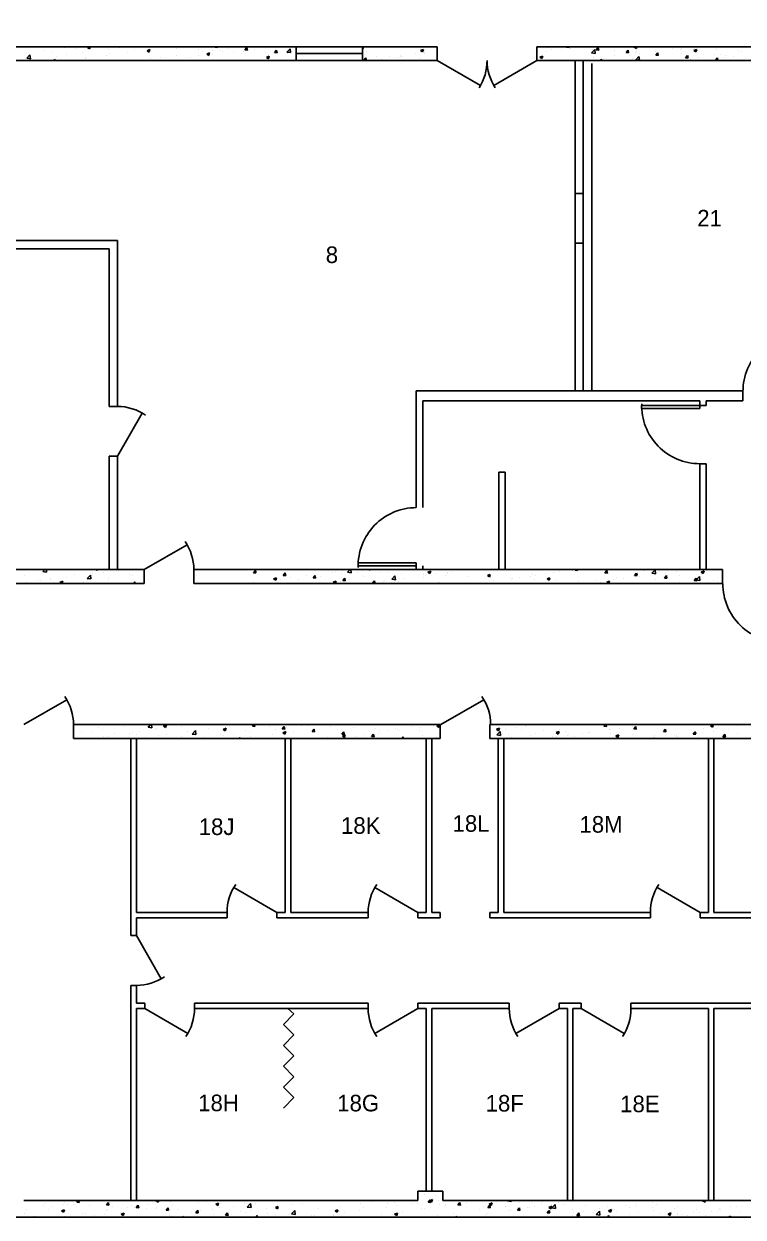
# Model space of a CAD drawing. Header units: inches. Extents: x -34849 to 37501, y -26482 to 39290.
# Drawn here: x 1461 to 1981, y 12582 to 13444 of the extents above; entities that cross this region are included whole.
import ezdxf
from ezdxf.enums import TextEntityAlignment as Align

# ---------------------------------------------------------------- set-up
doc = ezdxf.new("R2010")
doc.units = ezdxf.units.IN
doc.header["$MEASUREMENT"] = 0
for name, color, linetype in [('035$01DOOR', 150, 'Continuous'), ('035$01LOD', 251, 'Continuous'), ('035$01OFFICE', 7, 'Continuous'), ('035$01OUT', 7, 'Continuous'), ('035$01WAL', 7, 'Continuous'), ('035$02LOD', 251, 'Continuous'), ('035$04OFF', 7, 'Continuous')]:
    doc.layers.add(name, color=color, linetype=linetype)

# ---------------------------------------------------------------- blocks, each defined once
blk = doc.blocks.new('OFFICE')
at = {"color": 2, "linetype": 'Continuous'}
blk.add_attdef('OFFICE', text='', height=12, dxfattribs=at).set_placement((0, 0), align=Align.MIDDLE)

msp = doc.modelspace()

# ---------------------------------------------------------------- linework, layer by layer
at = {"layer": '035$01DOOR'}
for p, q in [((1760.38, 13417.61), (1791.55, 13399.61)), ((1832.38, 13417.61), (1801.2, 13399.61)), ((1529.08, 13131.61), (1547.08, 13162.79)), ((1950.09, 13168.23), (1908.09, 13168.23)), ((1908.09, 13168.23), (1908.09, 13166.13)), ((1950.09, 13166.13), (1908.09, 13166.13)), ((1950.09, 13168.23), (1950.09, 13166.13)), ((1548.38, 13049.61), (1579.55, 13067.61)), ((1745.16, 13054.53), (1703.16, 13054.53)), ((1703.16, 13052.43), (1703.16, 13054.53)), ((1745.16, 13052.43), (1703.16, 13052.43)), ((1745.16, 13052.43), (1745.16, 13054.53)), ((1461.38, 12937.61), (1492.55, 12955.61)), ((1762.9, 12937.61), (1794.08, 12955.61)), ((1644.38, 12801.84), (1613.2, 12819.84)), ((1746.38, 12801.84), (1715.2, 12819.84)), ((1950.38, 12801.84), (1919.2, 12819.84)), ((1542.85, 12785.1), (1560.85, 12753.93)), ((1548.85, 12732.36), (1580.03, 12714.36)), ((1746.38, 12732.36), (1715.2, 12714.36)), ((1848.38, 12732.36), (1817.2, 12714.36)), ((1864.38, 12732.36), (1895.55, 12714.36))]:
    msp.add_line(p, q, dxfattribs=at)
for centre, start, end in [((1760.38, 13417.61), 326.83384, 0), ((1832.38, 13417.61), 180, 213.16616), ((1529.08, 13131.61), 55.38447, 90), ((1548.38, 13049.61), 0, 34.22322), ((1461.38, 12937.61), 0, 34.22322), ((1762.9, 12937.61), 0, 34.22322), ((1644.38, 12801.84), 145.77678, 180), ((1746.38, 12801.84), 145.77678, 180), ((1950.38, 12801.84), 145.77678, 180), ((1542.85, 12785.1), 270, 304.22604), ((1548.85, 12732.36), 325.77678, 0), ((1746.38, 12732.36), 180, 214.22322), ((1848.38, 12732.36), 180, 214.22322), ((1864.38, 12732.36), 325.77678, 0)]:
    msp.add_arc(centre, 36, start, end, dxfattribs=at)
at = {"layer": '035$01DOOR', "extrusion": (0, 0, -1)}
for centre, start_param, end_param in [((2023.36, 13178.42), 3.926991, 5.52758), ((1950.09, 13168.23), 2.356194, 3.956783)]:
    msp.add_ellipse(centre, major_axis=(29.7, 29.7), ratio=1, start_param=start_param, end_param=end_param, dxfattribs=at)
at = {"layer": '035$01DOOR'}
for centre, major_axis in [((1745.16, 13052.43), (29.7, 29.7)), ((2008.79, 13039.41), (-29.7, 29.7))]:
    msp.add_ellipse(centre, major_axis=major_axis, ratio=1, start_param=0.785398, end_param=2.385987, dxfattribs=at)
at = {"layer": '035$01LOD', "linetype": 'Continuous'}
for p, q in [((1658.38, 13427.61), (1706.38, 13427.61)), ((1658.38, 13417.61), (1706.38, 13417.61))]:
    msp.add_line(p, q, dxfattribs=at)
at = {"layer": '035$01LOD'}
msp.add_line((1706.38, 13422.61), (1658.38, 13422.61), dxfattribs=at)
at = {"layer": '035$01OUT', "linetype": 'Continuous'}
for p, q in [((1461.38, 12593.61), (1746.38, 12593.61)), ((1746.38, 12600.36), (1746.38, 12593.61)), ((1764.38, 12600.36), (1746.38, 12600.36)), ((1764.38, 12600.36), (1764.38, 12593.61)), ((1764.38, 12593.61), (2051.38, 12593.61)), ((-53.62, 12581.61), (2806.38, 12581.61))]:
    msp.add_line(p, q, dxfattribs=at)
at = {"layer": '035$01OUT'}
for p, q in [((1499.71, 12592.32), (1500.79, 12593.61)), ((1501.5, 12592.16), (1501.23, 12593.61)), ((1514.52, 12593.46), (1514.52, 12593.46)), ((1557.07, 12593.34), (1557.78, 12593.61)), ((1558.56, 12592.33), (1558.99, 12593.61)), ((1592.66, 12593.61), (1593.68, 12593.46)), ((1593.68, 12593.45), (1593.66, 12593.61)), ((1595.42, 12593.51), (1595.42, 12593.51)), ((1751.27, 12598), (1751.27, 12598)), ((1753.76, 12592.29), (1755.21, 12594.02)), ((1754.73, 12593.4), (1756.83, 12594.21)), ((1755.55, 12592.13), (1755.21, 12594.01)), ((1755.46, 12594.97), (1755.46, 12594.97)), ((1756.23, 12592.4), (1756.83, 12594.21)), ((1759.37, 12597.52), (1759.37, 12597.52)), ((1761.22, 12593.75), (1761.22, 12593.75)), ((1811.15, 12593.3), (1811.45, 12593.61)), ((1813.82, 12592.88), (1813.73, 12593.61)), ((1952.4, 12593.47), (1952.77, 12593.61)), ((1952.4, 12593.47), (1953.89, 12592.46)), ((1953.89, 12592.46), (1954.27, 12593.61)), ((1463.4, 12586.92), (1463.4, 12586.92)), ((1475.54, 12590.27), (1475.54, 12590.27)), ((1477.24, 12591.23), (1477.24, 12591.23)), ((1479.53, 12587.46), (1479.53, 12587.46)), ((1482.35, 12589.42), (1482.35, 12589.42)), ((1488.75, 12586.06), (1490.85, 12586.87)), ((1488.75, 12586.06), (1490.24, 12585.06)), ((1489.86, 12590.41), (1489.86, 12590.41)), ((1490.24, 12585.06), (1490.85, 12586.87)), ((1490.94, 12592.38), (1490.94, 12592.38)), ((1493.25, 12590.55), (1493.25, 12590.55)), ((1497.03, 12590.46), (1497.03, 12590.46)), ((1499.71, 12592.32), (1501.5, 12592.16)), ((1501.22, 12591.9), (1501.22, 12591.9)), ((1509.27, 12589.87), (1509.27, 12589.87)), ((1521.23, 12590.44), (1522.67, 12592.16)), ((1521.23, 12590.44), (1523.02, 12590.28)), ((1521.31, 12586.56), (1521.31, 12586.56)), ((1521.71, 12586.87), (1521.71, 12586.87)), ((1523.02, 12590.28), (1522.67, 12592.16)), ((1525.28, 12589.2), (1525.28, 12589.2)), ((1531.15, 12585.05), (1531.15, 12585.05)), ((1536.71, 12588.67), (1536.71, 12588.67)), ((1539.21, 12589.88), (1539.21, 12589.88)), ((1541.3, 12588.52), (1541.3, 12588.52)), ((1542.74, 12588.55), (1544.19, 12590.28)), ((1542.74, 12588.55), (1544.54, 12588.4)), ((1544.54, 12588.39), (1544.19, 12590.27)), ((1550.1, 12587.54), (1550.1, 12587.54)), ((1551.87, 12590.59), (1551.87, 12590.59)), ((1556.7, 12592.88), (1556.7, 12592.88)), ((1557.07, 12593.34), (1558.56, 12592.33)), ((1557.31, 12587.84), (1557.31, 12587.84)), ((1557.61, 12588.53), (1557.61, 12588.53)), ((1564.26, 12586.67), (1565.71, 12588.39)), ((1564.26, 12586.67), (1566.06, 12586.51)), ((1566.06, 12586.51), (1565.71, 12588.39)), ((1567.45, 12592.84), (1567.45, 12592.84)), ((1568.97, 12590.03), (1568.97, 12590.03)), ((1573.33, 12587.17), (1573.33, 12587.17)), ((1582.49, 12584.97), (1582.49, 12584.97)), ((1585.66, 12585.39), (1585.66, 12585.39)), ((1585.78, 12584.79), (1587.23, 12586.51)), ((1587.57, 12584.63), (1587.23, 12586.51)), ((1587.91, 12592.52), (1587.91, 12592.52)), ((1589.34, 12586.49), (1589.34, 12586.49)), ((1597.64, 12586.89), (1597.64, 12586.89)), ((1600.18, 12590.94), (1602.29, 12591.74)), ((1600.18, 12590.94), (1601.68, 12589.93)), ((1601.68, 12589.93), (1602.29, 12591.74)), ((1603.15, 12588.39), (1603.15, 12588.39)), ((1605.36, 12585.81), (1605.36, 12585.81)), ((1613.22, 12589.14), (1613.22, 12589.14)), ((1617.84, 12585.67), (1617.84, 12585.67)), ((1620.65, 12591.39), (1620.65, 12591.39)), ((1621.37, 12585.14), (1621.37, 12585.14)), ((1623.02, 12588.9), (1625.36, 12591.34)), ((1623.02, 12588.9), (1625.69, 12588.49)), ((1625.35, 12586.66), (1625.35, 12586.66)), ((1625.69, 12588.49), (1625.36, 12591.34)), ((1628.62, 12591.25), (1628.62, 12591.25)), ((1636.71, 12588.15), (1636.71, 12588.15)), ((1643.3, 12588.53), (1645.4, 12589.34)), ((1643.3, 12588.53), (1644.79, 12587.53)), ((1643.78, 12593.17), (1643.78, 12593.17)), ((1644.79, 12587.52), (1645.4, 12589.34)), ((1655.04, 12583.94), (1657.38, 12586.37)), ((1655.66, 12590.65), (1655.66, 12590.65)), ((1657.71, 12583.52), (1657.38, 12586.37)), ((1658.99, 12585.43), (1658.99, 12585.43)), ((1663.17, 12591.64), (1663.17, 12591.64)), ((1674.4, 12587.55), (1674.4, 12587.55)), ((1674.53, 12593.13), (1674.53, 12593.13)), ((1686.41, 12586.13), (1688.51, 12586.94)), ((1686.41, 12586.13), (1687.9, 12585.12)), ((1687.91, 12585.12), (1688.51, 12586.94)), ((1689.39, 12585.5), (1689.39, 12585.5)), ((1689.55, 12589.47), (1689.55, 12589.47)), ((1704.46, 12586.28), (1704.46, 12586.28)), ((1705.13, 12591.72), (1705.13, 12591.72)), ((1706.89, 12588.51), (1706.89, 12588.51)), ((1713.74, 12592.97), (1713.74, 12592.97)), ((1723.4, 12588.77), (1723.4, 12588.77)), ((1724.38, 12591.51), (1724.38, 12591.51)), ((1729.75, 12592.3), (1729.75, 12592.3)), ((1730.91, 12589.76), (1730.91, 12589.76)), ((1731.57, 12584.92), (1731.57, 12584.92)), ((1735.32, 12585.76), (1735.32, 12585.76)), ((1742.28, 12591.26), (1742.28, 12591.26)), ((1745.77, 12591.62), (1745.77, 12591.62)), ((1749.07, 12587.93), (1749.07, 12587.93)), ((1750.9, 12588.01), (1750.9, 12588.01)), ((1753.76, 12592.29), (1755.55, 12592.14)), ((1754.73, 12593.4), (1756.23, 12592.4)), ((1761.78, 12590.94), (1761.78, 12590.94)), ((1766.31, 12590.12), (1766.31, 12590.12)), ((1766.56, 12590.93), (1766.56, 12590.93)), ((1775.28, 12590.41), (1776.72, 12592.13)), ((1775.28, 12590.41), (1777.07, 12590.25)), ((1777.07, 12590.25), (1776.72, 12592.13)), ((1777.8, 12590.27), (1777.8, 12590.27)), ((1781.46, 12592.04), (1781.46, 12592.04)), ((1791.15, 12586.9), (1791.15, 12586.9)), ((1793.81, 12589.59), (1793.81, 12589.59)), ((1796.8, 12588.53), (1798.24, 12590.25)), ((1796.8, 12588.53), (1798.59, 12588.37)), ((1797.85, 12591), (1799.95, 12591.81)), ((1797.85, 12591), (1799.34, 12589.99)), ((1798.59, 12588.37), (1798.24, 12590.25)), ((1798.66, 12587.89), (1798.66, 12587.89)), ((1799.34, 12589.99), (1799.95, 12591.81)), ((1803.5, 12592.94), (1803.5, 12592.94)), ((1809.83, 12588.91), (1809.83, 12588.91)), ((1810.02, 12589.38), (1810.02, 12589.38)), ((1811.15, 12593.3), (1813.82, 12592.89)), ((1812.08, 12586.42), (1812.08, 12586.42)), ((1813.01, 12586.44), (1813.01, 12586.44)), ((1818.31, 12586.65), (1819.76, 12588.37)), ((1818.31, 12586.65), (1820.11, 12586.49)), ((1819.52, 12592.27), (1819.52, 12592.27)), ((1820.11, 12586.49), (1819.76, 12588.37)), ((1825.84, 12588.24), (1825.84, 12588.24)), ((1827.23, 12588.34), (1827.23, 12588.34)), ((1828.97, 12591.88), (1828.97, 12591.88)), ((1830.51, 12589.44), (1830.51, 12589.44)), ((1835.53, 12591.59), (1835.53, 12591.59)), ((1836.48, 12592.87), (1836.48, 12592.87)), ((1839.83, 12584.76), (1841.28, 12586.49)), ((1840.96, 12588.6), (1843.06, 12589.4)), ((1840.96, 12588.6), (1842.45, 12587.59)), ((1841.63, 12584.6), (1841.28, 12586.48)), ((1841.86, 12587.56), (1841.86, 12587.56)), ((1842.45, 12587.59), (1843.06, 12589.4)), ((1842.82, 12590.59), (1842.82, 12590.59)), ((1843.17, 12588.33), (1845.5, 12590.77)), ((1843.17, 12588.33), (1845.84, 12587.92)), ((1845.84, 12587.92), (1845.51, 12590.77)), ((1848, 12592.44), (1848, 12592.44)), ((1851.55, 12590.91), (1851.55, 12590.91)), ((1857.87, 12586.88), (1857.87, 12586.88)), ((1858.22, 12592.7), (1858.22, 12592.7)), ((1858.89, 12585.02), (1858.89, 12585.02)), ((1866.4, 12586.01), (1866.4, 12586.01)), ((1867.56, 12590.24), (1867.56, 12590.24)), ((1873.89, 12586.21), (1873.89, 12586.21)), ((1875.19, 12583.37), (1877.52, 12585.8)), ((1877.85, 12582.95), (1877.52, 12585.8)), ((1877.77, 12587.51), (1877.77, 12587.51)), ((1883.57, 12589.56), (1883.57, 12589.56)), ((1884.07, 12586.2), (1886.18, 12587)), ((1884.07, 12586.2), (1885.57, 12585.19)), ((1885.57, 12585.19), (1886.18, 12587)), ((1888.59, 12586.88), (1888.59, 12586.88)), ((1889.9, 12585.53), (1889.9, 12585.53)), ((1896.71, 12590), (1896.71, 12590)), ((1899.59, 12588.88), (1899.59, 12588.88)), ((1903.99, 12589), (1903.99, 12589)), ((1904.22, 12590.99), (1904.22, 12590.99)), ((1905.91, 12584.85), (1905.91, 12584.85)), ((1915.59, 12592.49), (1915.59, 12592.49)), ((1915.6, 12588.21), (1915.6, 12588.21)), ((1916.74, 12586.56), (1916.74, 12586.56)), ((1919.14, 12590.92), (1919.14, 12590.92)), ((1931.62, 12587.53), (1931.62, 12587.53)), ((1934.24, 12589.56), (1934.24, 12589.56)), ((1934.73, 12593.17), (1934.73, 12593.17)), ((1945.51, 12585.64), (1945.51, 12585.64)), ((1947.63, 12586.85), (1947.63, 12586.85)), ((1949.76, 12585.29), (1949.76, 12585.29)), ((1951.74, 12592.56), (1951.74, 12592.56)), ((1958.92, 12585.98), (1958.92, 12585.98)), ((1963.65, 12586.18), (1963.65, 12586.18)), ((1964.46, 12588.13), (1964.46, 12588.13)), ((1964.92, 12587.21), (1964.92, 12587.21)), ((1971.97, 12589.12), (1971.97, 12589.12)), ((1976.42, 12588.98), (1976.42, 12588.98)), ((1979.66, 12585.5), (1979.66, 12585.5)), ((1980.5, 12589.46), (1980.5, 12589.46)), ((1462.04, 12584.45), (1462.04, 12584.45)), ((1468.9, 12581.61), (1469.25, 12581.98)), ((1469.3, 12581.61), (1469.25, 12581.98)), ((1490.57, 12582.39), (1490.57, 12582.39)), ((1504.22, 12583.87), (1504.22, 12583.87)), ((1505.73, 12584.31), (1505.73, 12584.31)), ((1512.28, 12582.57), (1512.28, 12582.57)), ((1519.79, 12583.55), (1519.79, 12583.55)), ((1531.86, 12583.66), (1533.96, 12584.47)), ((1531.86, 12583.66), (1533.36, 12582.66)), ((1533.36, 12582.65), (1533.97, 12584.47)), ((1567.08, 12582.86), (1567.08, 12582.86)), ((1568.16, 12582.38), (1568.16, 12582.38)), ((1575.9, 12581.61), (1577.08, 12582.07)), ((1576.93, 12581.61), (1577.08, 12582.06)), ((1585.78, 12584.79), (1587.57, 12584.63)), ((1587.53, 12581.68), (1587.53, 12581.68)), ((1598.89, 12583.18), (1598.89, 12583.18)), ((1607.3, 12582.9), (1608.74, 12584.63)), ((1607.3, 12582.9), (1609.09, 12582.75)), ((1609.09, 12582.75), (1608.74, 12584.63)), ((1629.31, 12581.61), (1630.26, 12582.75)), ((1630.47, 12581.61), (1630.26, 12582.74)), ((1637.39, 12584.46), (1637.39, 12584.46)), ((1643.41, 12583.19), (1643.41, 12583.19)), ((1653.4, 12583.78), (1653.4, 12583.78)), ((1655.04, 12583.94), (1657.71, 12583.52)), ((1669.42, 12583.11), (1669.42, 12583.11)), ((1671.89, 12582.5), (1671.89, 12582.5)), ((1685.43, 12582.43), (1685.43, 12582.43)), ((1685.59, 12583.8), (1685.59, 12583.8)), ((1693.1, 12584.78), (1693.1, 12584.78)), ((1701.44, 12581.75), (1701.44, 12581.75)), ((1704.77, 12581.73), (1704.77, 12581.73)), ((1714.07, 12581.92), (1714.07, 12581.92)), ((1720.17, 12583.84), (1720.17, 12583.84)), ((1729.53, 12583.73), (1731.63, 12584.53)), ((1729.53, 12583.73), (1731.02, 12582.72)), ((1731.02, 12582.72), (1731.63, 12584.53)), ((1753.33, 12581.92), (1753.33, 12581.92)), ((1760.84, 12582.91), (1760.84, 12582.91)), ((1772.2, 12584.41), (1772.2, 12584.41)), ((1773.39, 12581.61), (1774.74, 12582.13)), ((1774.57, 12581.61), (1774.74, 12582.13)), ((1781.1, 12582.06), (1781.1, 12582.06)), ((1795.51, 12583.43), (1795.51, 12583.43)), ((1796.68, 12584.31), (1796.68, 12584.31)), ((1839.83, 12584.76), (1841.62, 12584.61)), ((1839.95, 12582.53), (1839.95, 12582.53)), ((1857.85, 12582.71), (1857.85, 12582.71)), ((1861.35, 12582.88), (1862.8, 12584.6)), ((1861.35, 12582.88), (1863.14, 12582.72)), ((1863.14, 12582.72), (1862.8, 12584.6)), ((1873.01, 12584.64), (1873.01, 12584.64)), ((1875.19, 12583.37), (1877.85, 12582.95)), ((1883.38, 12581.61), (1884.31, 12582.72)), ((1884.52, 12581.61), (1884.31, 12582.72)), ((1899.25, 12583.55), (1899.25, 12583.55)), ((1921.93, 12584.18), (1921.93, 12584.18)), ((1926.64, 12583.15), (1926.64, 12583.15)), ((1927.19, 12583.79), (1929.29, 12584.6)), ((1927.19, 12583.79), (1928.68, 12582.79)), ((1928.68, 12582.78), (1929.29, 12584.6)), ((1934.15, 12584.14), (1934.15, 12584.14)), ((1934.36, 12583.18), (1934.36, 12583.18)), ((1937.94, 12583.5), (1937.94, 12583.5)), ((1941.43, 12582.97), (1941.43, 12582.97)), ((1953.96, 12582.82), (1953.96, 12582.82)), ((1969.97, 12582.15), (1969.97, 12582.15)), ((1970.88, 12581.61), (1972.4, 12582.2)), ((1972.21, 12581.61), (1972.4, 12582.2))]:
    msp.add_line(p, q, dxfattribs=at)
at = {"layer": '035$01WAL', "linetype": 'Continuous'}
for p, q in [((1144.39, 13427.61), (1658.38, 13427.61)), ((1658.38, 13427.61), (1658.38, 13417.61)), ((1706.38, 13427.61), (1760.38, 13427.61)), ((1706.38, 13427.61), (1706.38, 13417.61)), ((1760.38, 13427.61), (1760.38, 13417.61)), ((1832.38, 13427.61), (2050.38, 13427.61)), ((1832.38, 13427.61), (1832.38, 13417.61)), ((1154.39, 13417.61), (1658.38, 13417.61)), ((1706.38, 13417.61), (1760.38, 13417.61)), ((1832.38, 13417.61), (2042.38, 13417.61)), ((1154.39, 13049.61), (1548.38, 13049.61)), ((1548.38, 13049.61), (1548.38, 13039.61)), ((1584.38, 13049.61), (1966.66, 13049.61)), ((1584.38, 13049.61), (1584.38, 13039.61)), ((1966.66, 13049.61), (1966.66, 13039.61)), ((879.38, 13039.61), (1548.38, 13039.61)), ((1584.38, 13039.61), (1966.66, 13039.61)), ((1497.38, 12937.61), (1762.38, 12937.61)), ((1497.38, 12937.61), (1497.38, 12927.61)), ((1798.38, 12937.61), (2246.38, 12937.61)), ((1497.38, 12927.61), (1762.38, 12927.61)), ((1798.38, 12927.61), (2246.38, 12927.61))]:
    msp.add_line(p, q, dxfattribs=at)
at = {"layer": '035$01WAL'}
for p, q in [((1463.53, 13419.37), (1465.87, 13421.81)), ((1466.2, 13418.96), (1465.87, 13421.81)), ((1475.44, 13424.99), (1475.44, 13424.99)), ((1481.48, 13423.21), (1481.48, 13423.21)), ((1490.6, 13426.91), (1490.6, 13426.91)), ((1492.45, 13421.84), (1492.45, 13421.84)), ((1498.97, 13426.21), (1498.97, 13426.21)), ((1503.81, 13423.33), (1503.81, 13423.33)), ((1507.45, 13427.15), (1508.64, 13427.61)), ((1507.45, 13427.15), (1508.94, 13426.15)), ((1508.94, 13426.14), (1509.43, 13427.61)), ((1522.76, 13425.83), (1522.76, 13425.83)), ((1523.66, 13422.63), (1523.66, 13422.63)), ((1530.27, 13426.81), (1530.27, 13426.81)), ((1536.37, 13423.2), (1536.37, 13423.2)), ((1541.15, 13425.63), (1541.15, 13425.63)), ((1550.56, 13424.75), (1552.66, 13425.56)), ((1550.56, 13424.75), (1552.05, 13423.74)), ((1551.95, 13425.45), (1551.95, 13425.45)), ((1552.05, 13423.74), (1552.66, 13425.55)), ((1555.91, 13427.01), (1555.91, 13427.01)), ((1567.36, 13427.57), (1567.36, 13427.57)), ((1571.92, 13426.34), (1571.92, 13426.34)), ((1587.93, 13425.66), (1587.93, 13425.66)), ((1590.51, 13423.95), (1590.51, 13423.95)), ((1593.67, 13422.35), (1595.77, 13423.15)), ((1593.67, 13422.35), (1595.17, 13421.34)), ((1595.17, 13421.34), (1595.78, 13423.15)), ((1597.73, 13421.75), (1597.73, 13421.75)), ((1598.02, 13424.94), (1598.02, 13424.94)), ((1599.75, 13427.23), (1600.07, 13427.61)), ((1599.75, 13427.23), (1601.54, 13427.07)), ((1601.54, 13427.07), (1601.44, 13427.61)), ((1603.95, 13424.98), (1603.95, 13424.98)), ((1605.1, 13424.14), (1605.1, 13424.14)), ((1609.38, 13426.44), (1609.38, 13426.44)), ((1613.13, 13423.86), (1613.13, 13423.86)), ((1619.96, 13424.31), (1619.96, 13424.31)), ((1621.26, 13425.34), (1622.71, 13427.07)), ((1621.26, 13425.34), (1623.06, 13425.19)), ((1622.59, 13427.14), (1622.59, 13427.14)), ((1623.06, 13425.19), (1622.71, 13427.07)), ((1628.28, 13425.78), (1628.28, 13425.78)), ((1635.98, 13423.63), (1635.98, 13423.63)), ((1642.78, 13423.46), (1644.23, 13425.18)), ((1642.78, 13423.46), (1644.58, 13423.3)), ((1644.58, 13423.3), (1644.23, 13425.18)), ((1651.66, 13423.77), (1654, 13426.2)), ((1651.66, 13423.77), (1654.33, 13423.36)), ((1651.99, 13422.95), (1651.99, 13422.95)), ((1654.33, 13423.35), (1654, 13426.2)), ((1658.25, 13422.08), (1658.25, 13422.08)), ((1706.38, 13426.36), (1706.6, 13426.21)), ((1706.6, 13426.21), (1707.07, 13427.61)), ((1708.83, 13424.26), (1708.83, 13424.26)), ((1726.33, 13427.26), (1726.33, 13427.26)), ((1744.87, 13422.69), (1744.87, 13422.69)), ((1748.22, 13424.81), (1750.32, 13425.62)), ((1748.22, 13424.81), (1749.71, 13423.81)), ((1749.72, 13423.81), (1750.32, 13425.62)), ((1750.81, 13422.73), (1750.81, 13422.73)), ((1751.01, 13423.68), (1751.01, 13423.68)), ((1832.45, 13425.19), (1832.45, 13425.19)), ((1839.07, 13424.3), (1839.07, 13424.3)), ((1840.45, 13426.73), (1840.45, 13426.73)), ((1842.72, 13425.31), (1842.72, 13425.31)), ((1850.43, 13425.79), (1850.43, 13425.79)), ((1853.8, 13427.2), (1854.14, 13427.61)), ((1853.8, 13427.2), (1855.59, 13427.04)), ((1855.59, 13427.04), (1855.49, 13427.61)), ((1856.46, 13426.05), (1856.46, 13426.05)), ((1857.88, 13427.23), (1857.88, 13427.23)), ((1871.8, 13423.2), (1874.14, 13425.63)), ((1871.8, 13423.2), (1874.47, 13422.79)), ((1872.48, 13425.38), (1872.48, 13425.38)), ((1874.47, 13422.78), (1874.14, 13425.63)), ((1875.32, 13425.32), (1876.76, 13427.04)), ((1875.32, 13425.32), (1877.11, 13425.16)), ((1877.11, 13425.16), (1876.76, 13427.04)), ((1888.49, 13424.7), (1888.49, 13424.7)), ((1888.5, 13421.61), (1888.5, 13421.61)), ((1896.83, 13423.44), (1898.28, 13425.16)), ((1896.83, 13423.44), (1898.63, 13423.28)), ((1898.63, 13423.28), (1898.28, 13425.16)), ((1902.77, 13427.28), (1903.63, 13427.61)), ((1902.77, 13427.28), (1904.26, 13426.28)), ((1903.65, 13423.53), (1903.65, 13423.53)), ((1904.26, 13426.27), (1904.71, 13427.61)), ((1904.51, 13424.02), (1904.51, 13424.02)), ((1906.82, 13422.42), (1906.82, 13422.42)), ((1914.2, 13427.38), (1914.2, 13427.38)), ((1918.18, 13423.92), (1918.18, 13423.92)), ((1918.35, 13421.55), (1919.8, 13423.28)), ((1918.35, 13421.55), (1920.14, 13421.4)), ((1918.69, 13422.31), (1918.69, 13422.31)), ((1919.23, 13425.78), (1919.23, 13425.78)), ((1920.15, 13421.39), (1919.8, 13423.28)), ((1920.52, 13423.35), (1920.52, 13423.35)), ((1930.21, 13426.7), (1930.21, 13426.7)), ((1936.19, 13425.31), (1936.19, 13425.31)), ((1936.54, 13422.67), (1936.54, 13422.67)), ((1937.12, 13426.41), (1937.12, 13426.41)), ((1944.63, 13427.4), (1944.63, 13427.4)), ((1945.88, 13424.88), (1947.99, 13425.69)), ((1945.88, 13424.88), (1947.38, 13423.87)), ((1946.23, 13426.02), (1946.23, 13426.02)), ((1947.38, 13423.87), (1947.99, 13425.68)), ((1952.55, 13421.99), (1952.55, 13421.99)), ((1960.87, 13421.73), (1960.87, 13421.73)), ((1962.24, 13425.35), (1962.24, 13425.35)), ((1965, 13422.07), (1965, 13422.07)), ((1978.26, 13424.67), (1978.26, 13424.67)), ((1978.37, 13424.73), (1978.37, 13424.73)), ((1980.41, 13424.18), (1980.41, 13424.18)), ((1463.53, 13419.37), (1466.2, 13418.96)), ((1463.98, 13420.2), (1463.98, 13420.2)), ((1466, 13418.35), (1466, 13418.35)), ((1476.19, 13417.61), (1476.25, 13417.68)), ((1476.26, 13417.61), (1476.25, 13417.68)), ((1482.59, 13417.61), (1484.34, 13418.28)), ((1484.12, 13417.61), (1484.34, 13418.28)), ((1484.94, 13420.85), (1484.94, 13420.85)), ((1505.81, 13419.17), (1505.81, 13419.17)), ((1506.16, 13419.62), (1506.16, 13419.62)), ((1521.22, 13421.28), (1521.22, 13421.28)), ((1552.69, 13418.97), (1552.69, 13418.97)), ((1560.2, 13419.96), (1560.2, 13419.96)), ((1570.11, 13418.13), (1570.11, 13418.13)), ((1571.56, 13421.46), (1571.56, 13421.46)), ((1582.14, 13419.5), (1582.14, 13419.5)), ((1587.6, 13421.14), (1587.6, 13421.14)), ((1627.94, 13418.09), (1627.94, 13418.09)), ((1636.79, 13419.94), (1638.89, 13420.75)), ((1636.79, 13419.94), (1638.28, 13418.94)), ((1638.28, 13418.94), (1638.89, 13420.75)), ((1639.3, 13419.58), (1639.3, 13419.58)), ((1643.5, 13418.04), (1643.5, 13418.04)), ((1707.05, 13417.71), (1707.05, 13417.71)), ((1707.34, 13417.81), (1708.78, 13419.54)), ((1707.34, 13417.81), (1709.13, 13417.66)), ((1709.13, 13417.65), (1708.78, 13419.54)), ((1716.02, 13417.67), (1716.02, 13417.67)), ((1716.05, 13420.25), (1716.05, 13420.25)), ((1719.83, 13418.37), (1719.83, 13418.37)), ((1726, 13420.2), (1726, 13420.2)), ((1730.26, 13417.61), (1730.3, 13417.65)), ((1730.31, 13417.61), (1730.3, 13417.65)), ((1732.07, 13419.57), (1732.07, 13419.57)), ((1733.51, 13421.19), (1733.51, 13421.19)), ((1733.52, 13420.68), (1733.52, 13420.68)), ((1735.41, 13420.62), (1735.41, 13420.62)), ((1748.08, 13418.89), (1748.08, 13418.89)), ((1834.45, 13420.01), (1836.55, 13420.82)), ((1834.45, 13420.01), (1835.94, 13419)), ((1835.94, 13419), (1836.55, 13420.81)), ((1859.91, 13178.87), (1859.91, 13417.61)), ((1865.91, 13178.87), (1865.91, 13417.61)), ((1871.98, 13178.87), (1871.98, 13415.61)), ((1873.09, 13419.5), (1873.09, 13419.5)), ((1877.58, 13417.61), (1879.66, 13418.41)), ((1879.4, 13417.61), (1879.67, 13418.41)), ((1880.36, 13418.94), (1880.36, 13418.94)), ((1899.31, 13421.43), (1899.31, 13421.43)), ((1901.2, 13419.31), (1901.2, 13419.31)), ((1903.82, 13418.23), (1906.16, 13420.67)), ((1903.82, 13418.23), (1906.49, 13417.82)), ((1906.49, 13417.82), (1906.16, 13420.67)), ((1934.27, 13417.9), (1934.27, 13417.9)), ((1939.87, 13419.67), (1941.31, 13421.39)), ((1939.87, 13419.67), (1941.66, 13419.51)), ((1941.66, 13419.51), (1941.32, 13421.39)), ((1943.37, 13418.72), (1943.37, 13418.72)), ((1949.42, 13419.82), (1949.42, 13419.82)), ((1961.39, 13417.79), (1962.83, 13419.51)), ((1961.39, 13417.79), (1963.18, 13417.63)), ((1963.18, 13417.63), (1962.83, 13419.51)), ((1967.05, 13419.56), (1967.05, 13419.56)), ((1968.57, 13421.32), (1968.57, 13421.32)), ((1974.56, 13420.55), (1974.56, 13420.55)), ((1859.91, 13321.61), (1865.91, 13321.61)), ((1222.11, 13287.61), (1529.08, 13287.61)), ((1529.08, 13287.61), (1529.08, 13167.61)), ((1859.91, 13285.61), (1865.91, 13285.61)), ((1154.39, 13281.61), (1523.08, 13281.61)), ((1523.08, 13281.61), (1523.08, 13167.61)), ((1745.16, 13094.43), (1745.16, 13178.87)), ((1745.16, 13178.87), (1981.36, 13178.87)), ((1749.86, 13094.43), (1749.86, 13171.62)), ((1749.86, 13171.62), (1950.09, 13171.62)), ((1950.09, 13168.23), (1950.09, 13171.62)), ((1954.79, 13171.62), (1973.97, 13171.62)), ((1954.79, 13168.23), (1954.79, 13171.62)), ((1966.31, 13171.62), (1981.36, 13171.62)), ((1981.36, 13178.87), (1981.36, 13171.62)), ((1523.08, 13167.61), (1529.08, 13167.61)), ((1950.09, 13168.23), (1954.79, 13168.23)), ((1523.08, 13131.61), (1523.08, 13049.61)), ((1523.08, 13131.61), (1529.08, 13131.61)), ((1529.08, 13131.61), (1529.08, 13049.61)), ((1804.82, 13049.61), (1804.82, 13120.19)), ((1804.82, 13120.19), (1809.52, 13120.19)), ((1809.52, 13049.61), (1809.52, 13120.19)), ((1950.09, 13049.61), (1950.09, 13126.23)), ((1950.09, 13126.23), (1954.79, 13126.23)), ((1954.79, 13049.61), (1954.79, 13126.23)), ((1745.16, 13049.61), (1745.16, 13052.43)), ((1749.86, 13049.61), (1749.86, 13052.43)), ((1461.58, 13045.49), (1461.58, 13045.49)), ((1472.39, 13042.03), (1472.39, 13042.03)), ((1475.27, 13048.26), (1476.57, 13049.61)), ((1475.27, 13048.26), (1477.94, 13047.84)), ((1476.74, 13047.41), (1476.74, 13047.41)), ((1477.94, 13047.84), (1477.73, 13049.61)), ((1480.59, 13043.32), (1480.59, 13043.32)), ((1480.96, 13042.56), (1480.96, 13042.56)), ((1492.32, 13044.05), (1492.32, 13044.05)), ((1498.09, 13046.32), (1498.09, 13046.32)), ((1507.28, 13043.29), (1509.62, 13045.73)), ((1507.28, 13043.29), (1509.95, 13042.88)), ((1509.95, 13042.88), (1509.62, 13045.73)), ((1511.27, 13046.55), (1511.27, 13046.55)), ((1513.45, 13049.61), (1514.19, 13049.11)), ((1514.19, 13049.11), (1514.36, 13049.61)), ((1515.58, 13049.33), (1515.58, 13049.33)), ((1518.78, 13047.53), (1518.78, 13047.53)), ((1522.51, 13043.71), (1522.51, 13043.71)), ((1522.77, 13042.74), (1522.77, 13042.74)), ((1530.14, 13049.03), (1530.14, 13049.03)), ((1538.09, 13045.96), (1538.09, 13045.96)), ((1540.27, 13045.74), (1540.27, 13045.74)), ((1586.52, 13045.66), (1586.52, 13045.66)), ((1627.47, 13047.37), (1628.92, 13049.1)), ((1627.47, 13047.37), (1629.27, 13047.22)), ((1629.27, 13047.21), (1628.92, 13049.1)), ((1630, 13048.53), (1630, 13048.53)), ((1642.04, 13042.91), (1644.14, 13043.72)), ((1642.04, 13042.91), (1643.53, 13041.9)), ((1643.53, 13041.9), (1644.14, 13043.71)), ((1646.76, 13042.8), (1646.76, 13042.8)), ((1648.99, 13045.49), (1650.44, 13047.21)), ((1648.99, 13045.49), (1650.78, 13045.33)), ((1650.79, 13045.33), (1650.44, 13047.21)), ((1654.27, 13043.79), (1654.27, 13043.79)), ((1660.19, 13042.58), (1660.19, 13042.58)), ((1665.63, 13045.28), (1665.63, 13045.28)), ((1670.41, 13049.24), (1670.41, 13049.24)), ((1670.51, 13043.61), (1671.96, 13045.33)), ((1670.51, 13043.61), (1672.3, 13043.45)), ((1672.3, 13043.45), (1671.96, 13045.33)), ((1675.77, 13044.83), (1675.77, 13044.83)), ((1684.58, 13047.78), (1684.58, 13047.78)), ((1686.43, 13048.56), (1686.43, 13048.56)), ((1691.18, 13046.94), (1691.18, 13046.94)), ((1692.03, 13041.73), (1693.47, 13043.45)), ((1692.09, 13048.76), (1692.09, 13048.76)), ((1693.82, 13041.57), (1693.47, 13043.45)), ((1695.41, 13047.69), (1697.26, 13049.61)), ((1695.41, 13047.69), (1698.08, 13047.28)), ((1698.08, 13047.27), (1697.81, 13049.61)), ((1702.44, 13047.88), (1702.44, 13047.88)), ((1706.33, 13048.86), (1706.33, 13048.86)), ((1707.95, 13044.37), (1707.95, 13044.37)), ((1711.21, 13049.61), (1711.85, 13049.18)), ((1711.85, 13049.17), (1712, 13049.61)), ((1718.46, 13047.21), (1718.46, 13047.21)), ((1725.44, 13047.38), (1725.44, 13047.38)), ((1727.43, 13042.72), (1729.76, 13045.16)), ((1727.43, 13042.72), (1730.1, 13042.31)), ((1730.1, 13042.31), (1729.77, 13045.16)), ((1733.38, 13043.41), (1733.38, 13043.41)), ((1734.47, 13046.53), (1734.47, 13046.53)), ((1736.95, 13043.24), (1736.95, 13043.24)), ((1750.13, 13043.79), (1750.13, 13043.79)), ((1750.49, 13045.85), (1750.49, 13045.85)), ((1752.1, 13045.16), (1752.1, 13045.16)), ((1752.32, 13045.9), (1752.32, 13045.9)), ((1753.47, 13047.78), (1755.57, 13048.59)), ((1753.47, 13047.78), (1754.97, 13046.77)), ((1754.97, 13046.77), (1755.57, 13048.58)), ((1759.83, 13046.89), (1759.83, 13046.89)), ((1766.5, 13045.18), (1766.5, 13045.18)), ((1767.62, 13046.79), (1767.62, 13046.79)), ((1767.69, 13047.41), (1767.69, 13047.41)), ((1771.19, 13048.39), (1771.19, 13048.39)), ((1782.52, 13044.5), (1782.52, 13044.5)), ((1783.09, 13049.52), (1783.09, 13049.52)), ((1796.59, 13045.38), (1798.69, 13046.18)), ((1796.59, 13045.38), (1798.08, 13044.37)), ((1798.08, 13044.37), (1798.69, 13046.18)), ((1798.53, 13043.82), (1798.53, 13043.82)), ((1813.46, 13043.7), (1813.46, 13043.7)), ((1814.07, 13042.3), (1814.07, 13042.3)), ((1814.54, 13043.15), (1814.54, 13043.15)), ((1820.07, 13044.03), (1820.07, 13044.03)), ((1827.58, 13045.02), (1827.58, 13045.02)), ((1828.86, 13045.81), (1828.86, 13045.81)), ((1830.56, 13042.47), (1830.56, 13042.47)), ((1831.57, 13045.31), (1831.57, 13045.31)), ((1838.94, 13046.51), (1838.94, 13046.51)), ((1839.7, 13042.97), (1841.8, 13043.78)), ((1839.7, 13042.97), (1841.19, 13041.97)), ((1841.19, 13041.97), (1841.8, 13043.78)), ((1844.01, 13047.73), (1844.01, 13047.73)), ((1849.06, 13048.31), (1849.06, 13048.31)), ((1857.89, 13049.01), (1857.89, 13049.01)), ((1860.01, 13049.23), (1860.33, 13049.61)), ((1860.01, 13049.23), (1861.8, 13049.07)), ((1861.8, 13049.07), (1861.7, 13049.61)), ((1874.63, 13042.11), (1874.63, 13042.11)), ((1881.52, 13047.35), (1882.97, 13049.07)), ((1881.52, 13047.35), (1883.32, 13047.19)), ((1883.32, 13047.19), (1882.97, 13049.07)), ((1887.81, 13042.15), (1887.81, 13042.15)), ((1889.79, 13044.03), (1889.79, 13044.03)), ((1895.32, 13043.14), (1895.32, 13043.14)), ((1903.04, 13045.47), (1904.49, 13047.19)), ((1903.04, 13045.47), (1904.84, 13045.31)), ((1904.84, 13045.31), (1904.49, 13047.19)), ((1905.37, 13046.28), (1905.37, 13046.28)), ((1906.69, 13044.64), (1906.69, 13044.64)), ((1908.96, 13049.61), (1909.51, 13049.24)), ((1909.51, 13049.24), (1909.64, 13049.61)), ((1915.55, 13047.12), (1917.89, 13049.55)), ((1915.55, 13047.12), (1918.22, 13046.71)), ((1917.81, 13042.42), (1917.81, 13042.42)), ((1918.22, 13046.7), (1917.89, 13049.55)), ((1920.77, 13048.39), (1920.77, 13048.39)), ((1924.56, 13043.58), (1926.01, 13045.31)), ((1924.56, 13043.58), (1926.35, 13043.43)), ((1925.63, 13047.13), (1925.63, 13047.13)), ((1926.35, 13043.42), (1926.01, 13045.3)), ((1933.14, 13048.12), (1933.14, 13048.12)), ((1935.3, 13045.42), (1935.3, 13045.42)), ((1946.08, 13041.7), (1947.52, 13043.42)), ((1947.87, 13041.54), (1947.53, 13043.42)), ((1947.57, 13042.15), (1949.91, 13044.59)), ((1947.57, 13042.15), (1950.24, 13041.74)), ((1950.24, 13041.74), (1949.91, 13044.59)), ((1951.14, 13047.85), (1953.24, 13048.65)), ((1951.14, 13047.85), (1952.63, 13046.84)), ((1951.14, 13042.57), (1951.14, 13042.57)), ((1952.63, 13046.84), (1953.24, 13048.65)), ((1952.8, 13048.43), (1952.8, 13048.43)), ((1954.96, 13048.95), (1954.96, 13048.95)), ((1966.55, 13044.69), (1966.55, 13044.69)), ((1463.1, 13040.32), (1463.1, 13040.32)), ((1473.45, 13041.57), (1473.45, 13041.57)), ((1482.38, 13039.61), (1482.46, 13039.71)), ((1482.48, 13039.61), (1482.46, 13039.71)), ((1487.49, 13040.44), (1489.59, 13041.25)), ((1487.49, 13040.44), (1488.72, 13039.61)), ((1488.41, 13041.35), (1488.41, 13041.35)), ((1489.04, 13039.61), (1489.59, 13041.25)), ((1491.95, 13039.67), (1491.95, 13039.67)), ((1504.42, 13040.67), (1504.42, 13040.67)), ((1505.28, 13039.74), (1505.28, 13039.74)), ((1507.36, 13041.79), (1507.36, 13041.79)), ((1520.44, 13040), (1520.44, 13040)), ((1540.53, 13039.61), (1541.64, 13040.76)), ((1541.19, 13039.69), (1541.19, 13039.69)), ((1541.77, 13039.61), (1541.64, 13040.76)), ((1586.72, 13041.25), (1586.72, 13041.25)), ((1627.81, 13040.3), (1627.81, 13040.3)), ((1645.04, 13040.66), (1645.04, 13040.66)), ((1685.15, 13040.51), (1687.25, 13041.31)), ((1685.15, 13040.51), (1686.48, 13039.61)), ((1686.68, 13039.61), (1687.25, 13041.31)), ((1690.45, 13041.37), (1690.45, 13041.37)), ((1692.03, 13041.73), (1693.82, 13041.57)), ((1713.55, 13039.84), (1714.99, 13041.57)), ((1713.55, 13039.84), (1715.34, 13039.69)), ((1714.5, 13040.92), (1714.5, 13040.92)), ((1715.34, 13039.68), (1714.99, 13041.56)), ((1721.55, 13041.12), (1721.55, 13041.12)), ((1722.01, 13041.91), (1722.01, 13041.91)), ((1732.63, 13040.79), (1732.63, 13040.79)), ((1736.45, 13039.61), (1736.51, 13039.68)), ((1736.52, 13039.61), (1736.51, 13039.68)), ((1761.22, 13039.61), (1761.78, 13040.19)), ((1761.85, 13039.61), (1761.78, 13040.19)), ((1789.76, 13040.04), (1789.76, 13040.04)), ((1797.88, 13041.45), (1797.88, 13041.45)), ((1801.12, 13041.53), (1801.12, 13041.53)), ((1846.57, 13041.79), (1846.57, 13041.79)), ((1859.23, 13040), (1859.23, 13040)), ((1862.59, 13041.12), (1862.59, 13041.12)), ((1868.87, 13039.66), (1868.87, 13039.66)), ((1878.6, 13040.44), (1878.6, 13040.44)), ((1882.81, 13040.57), (1884.92, 13041.38)), ((1882.81, 13040.57), (1884.24, 13039.61)), ((1884.32, 13039.61), (1884.92, 13041.38)), ((1894.62, 13039.76), (1894.62, 13039.76)), ((1935.56, 13040.32), (1935.56, 13040.32)), ((1946.08, 13041.7), (1947.87, 13041.54)), ((1955.56, 13040.28), (1955.56, 13040.28)), ((1959.99, 13041.84), (1959.99, 13041.84)), ((1963.07, 13041.27), (1963.07, 13041.27)), ((1497.82, 12932.36), (1497.82, 12932.36)), ((1503.34, 12931.93), (1503.34, 12931.93)), ((1511.07, 12931.66), (1511.07, 12931.66)), ((1515.32, 12935.36), (1515.32, 12935.36)), ((1518.5, 12933.85), (1518.5, 12933.85)), ((1527.08, 12930.98), (1527.08, 12930.98)), ((1534.08, 12936.1), (1534.08, 12936.1)), ((1537.91, 12931.33), (1537.91, 12931.33)), ((1540, 12931.78), (1540, 12931.78)), ((1543.1, 12930.3), (1543.1, 12930.3)), ((1545.42, 12932.32), (1545.42, 12932.32)), ((1551.23, 12935.76), (1553.01, 12937.61)), ((1551.23, 12935.76), (1553.9, 12935.35)), ((1553.9, 12935.35), (1553.64, 12937.61)), ((1556.78, 12933.81), (1556.78, 12933.81)), ((1557.5, 12934.78), (1557.5, 12934.78)), ((1562.43, 12936.54), (1564.53, 12937.35)), ((1562.43, 12936.54), (1563.92, 12935.53)), ((1563.92, 12935.53), (1564.53, 12937.34)), ((1564.27, 12930.15), (1564.27, 12930.15)), ((1575.73, 12936.31), (1575.73, 12936.31)), ((1579.85, 12932.4), (1579.85, 12932.4)), ((1583.24, 12937.29), (1583.24, 12937.29)), ((1583.25, 12930.79), (1585.59, 12933.23)), ((1583.25, 12930.79), (1585.92, 12930.38)), ((1585.92, 12930.38), (1585.59, 12933.23)), ((1595.25, 12934.51), (1595.25, 12934.51)), ((1603.95, 12930.29), (1603.95, 12930.29)), ((1605.54, 12934.14), (1607.64, 12934.94)), ((1605.54, 12934.14), (1607.03, 12933.13)), ((1607.03, 12933.13), (1607.64, 12934.94)), ((1610.41, 12936.43), (1610.41, 12936.43)), ((1613.17, 12930.44), (1613.17, 12930.44)), ((1621.44, 12933.29), (1621.44, 12933.29)), ((1624.53, 12931.94), (1624.53, 12931.94)), ((1626.77, 12936.43), (1627.76, 12937.61)), ((1626.77, 12936.43), (1628.56, 12936.27)), ((1628.56, 12936.27), (1628.31, 12937.61)), ((1638.94, 12936.29), (1638.94, 12936.29)), ((1641.03, 12930.8), (1641.03, 12930.8)), ((1643.48, 12934.43), (1643.48, 12934.43)), ((1648.29, 12934.54), (1649.73, 12936.27)), ((1648.29, 12934.54), (1650.08, 12934.39)), ((1648.66, 12931.73), (1650.76, 12932.54)), ((1648.66, 12931.73), (1650.15, 12930.73)), ((1650.08, 12934.39), (1649.73, 12936.27)), ((1650.15, 12930.73), (1650.76, 12932.54)), ((1650.99, 12935.42), (1650.99, 12935.42)), ((1651.48, 12937.46), (1651.48, 12937.46)), ((1656.18, 12932.72), (1656.18, 12932.72)), ((1662.35, 12936.92), (1662.35, 12936.92)), ((1667.49, 12936.79), (1667.49, 12936.79)), ((1669.8, 12932.66), (1671.25, 12934.39)), ((1669.8, 12932.66), (1671.6, 12932.5)), ((1671.6, 12932.5), (1671.25, 12934.38)), ((1671.76, 12934.97), (1671.76, 12934.97)), ((1683.51, 12936.11), (1683.51, 12936.11)), ((1687.16, 12937.09), (1687.16, 12937.09)), ((1691.32, 12930.78), (1692.77, 12932.5)), ((1691.32, 12930.78), (1693.12, 12930.62)), ((1691.77, 12929.33), (1693.87, 12930.14)), ((1692.27, 12930.06), (1692.27, 12930.06)), ((1693.12, 12930.62), (1692.77, 12932.5)), ((1693.26, 12928.32), (1693.87, 12930.14)), ((1699.52, 12935.43), (1699.52, 12935.43)), ((1707.68, 12930.41), (1707.68, 12930.41)), ((1711.22, 12932.56), (1711.22, 12932.56)), ((1712.84, 12928.9), (1714.29, 12930.62)), ((1714.63, 12928.74), (1714.29, 12930.62)), ((1715.54, 12934.76), (1715.54, 12934.76)), ((1717.53, 12931.27), (1717.53, 12931.27)), ((1718.73, 12933.55), (1718.73, 12933.55)), ((1725.18, 12933.41), (1725.18, 12933.41)), ((1730.09, 12935.04), (1730.09, 12935.04)), ((1731.55, 12934.08), (1731.55, 12934.08)), ((1732.94, 12933.38), (1732.94, 12933.38)), ((1741.24, 12937.43), (1741.24, 12937.43)), ((1742.67, 12936.41), (1742.67, 12936.41)), ((1747.57, 12933.4), (1747.57, 12933.4)), ((1748.09, 12935.3), (1748.09, 12935.3)), ((1749.04, 12937.54), (1749.04, 12937.54)), ((1757.26, 12936.76), (1757.26, 12936.76)), ((1760.09, 12936.61), (1762.19, 12937.41)), ((1760.09, 12936.61), (1761.58, 12935.6)), ((1761.58, 12935.6), (1762.19, 12937.41)), ((1762.38, 12927.61), (1762.38, 12937.61)), ((1798.38, 12927.61), (1798.38, 12937.61)), ((1803.2, 12934.2), (1805.3, 12935.01)), ((1803.2, 12934.2), (1804.7, 12933.2)), ((1803.39, 12930.22), (1805.73, 12932.66)), ((1803.39, 12930.22), (1806.06, 12929.81)), ((1804.7, 12933.19), (1805.31, 12935.01)), ((1805.3, 12934.73), (1805.3, 12934.73)), ((1806.06, 12929.81), (1805.73, 12932.66)), ((1809.45, 12933.85), (1809.45, 12933.85)), ((1811.63, 12930.7), (1811.63, 12930.7)), ((1816.78, 12935.66), (1816.78, 12935.66)), ((1821.32, 12934.05), (1821.32, 12934.05)), ((1824.29, 12936.65), (1824.29, 12936.65)), ((1824.85, 12935.96), (1824.85, 12935.96)), ((1827.64, 12930.02), (1827.64, 12930.02)), ((1831.3, 12931.34), (1831.3, 12931.34)), ((1837.33, 12933.37), (1837.33, 12933.37)), ((1846.32, 12931.8), (1848.42, 12932.61)), ((1846.32, 12931.8), (1847.81, 12930.79)), ((1847.81, 12930.79), (1848.42, 12932.6)), ((1848.8, 12934.34), (1848.8, 12934.34)), ((1853.34, 12932.7), (1853.34, 12932.7)), ((1855.22, 12930.14), (1855.22, 12930.14)), ((1865.58, 12931.29), (1865.58, 12931.29)), ((1866.29, 12937.35), (1866.29, 12937.35)), ((1869.36, 12932.02), (1869.36, 12932.02)), ((1870.62, 12932.25), (1870.62, 12932.25)), ((1880.82, 12936.4), (1881.84, 12937.61)), ((1880.82, 12936.4), (1882.61, 12936.25)), ((1882.61, 12936.24), (1882.36, 12937.61)), ((1884.53, 12933.79), (1884.53, 12933.79)), ((1885.37, 12931.34), (1885.37, 12931.34)), ((1885.77, 12934.17), (1885.77, 12934.17)), ((1889.43, 12929.4), (1891.53, 12930.2)), ((1890.92, 12928.39), (1891.53, 12930.2)), ((1892.04, 12934.78), (1892.04, 12934.78)), ((1901.36, 12936.42), (1901.36, 12936.42)), ((1901.39, 12930.67), (1901.39, 12930.67)), ((1902.34, 12934.52), (1903.78, 12936.24)), ((1902.34, 12934.52), (1904.13, 12934.36)), ((1903.4, 12936.27), (1903.4, 12936.27)), ((1904.13, 12934.36), (1903.78, 12936.24)), ((1917.4, 12929.99), (1917.4, 12929.99)), ((1923.86, 12932.64), (1925.3, 12934.36)), ((1923.86, 12932.64), (1925.65, 12932.48)), ((1925.65, 12932.48), (1925.3, 12934.36)), ((1931.55, 12930.47), (1931.55, 12930.47)), ((1935.04, 12931.46), (1935.04, 12931.46)), ((1945.37, 12930.75), (1946.82, 12932.48)), ((1945.37, 12930.75), (1947.17, 12930.6)), ((1947.17, 12930.6), (1946.82, 12932.48)), ((1947.13, 12932.72), (1947.13, 12932.72)), ((1952.27, 12931.91), (1952.27, 12931.91)), ((1952.53, 12934.46), (1952.53, 12934.46)), ((1957.75, 12936.67), (1959.85, 12937.48)), ((1957.75, 12936.67), (1959.24, 12935.66)), ((1959.25, 12935.66), (1959.85, 12937.47)), ((1959.78, 12932.9), (1959.78, 12932.9)), ((1962.53, 12934.83), (1962.53, 12934.83)), ((1966.89, 12928.87), (1968.34, 12930.6)), ((1968.68, 12928.71), (1968.34, 12930.59)), ((1970.03, 12937.46), (1970.03, 12937.46)), ((1971.15, 12934.4), (1971.15, 12934.4)), ((1977.22, 12930.88), (1977.22, 12930.88)), ((1977.69, 12936.75), (1977.69, 12936.75)), ((1518.96, 12928.83), (1518.96, 12928.83)), ((1522.51, 12928.77), (1522.51, 12928.77)), ((1538.85, 12785.1), (1538.85, 12927.61)), ((1539.17, 12927.61), (1539.32, 12927.67)), ((1539.3, 12927.61), (1539.32, 12927.67)), ((1542.85, 12801.84), (1542.85, 12927.61)), ((1549.12, 12928.23), (1549.12, 12928.23)), ((1559.11, 12929.63), (1559.11, 12929.63)), ((1575.13, 12928.95), (1575.13, 12928.95)), ((1591.14, 12928.27), (1591.14, 12928.27)), ((1605.66, 12929.45), (1605.66, 12929.45)), ((1616.98, 12927.61), (1617.61, 12928.26)), ((1617.68, 12927.61), (1617.61, 12928.26)), ((1625.62, 12928.69), (1625.62, 12928.69)), ((1650.38, 12801.84), (1650.38, 12927.61)), ((1654.38, 12801.84), (1654.38, 12927.61)), ((1680.91, 12928.57), (1680.91, 12928.57)), ((1691.77, 12929.33), (1693.26, 12928.33)), ((1701.95, 12929.02), (1701.95, 12929.02)), ((1712.84, 12928.9), (1714.63, 12928.74)), ((1734.86, 12927.61), (1735.8, 12928.74)), ((1736.01, 12927.61), (1735.8, 12928.74)), ((1736.66, 12927.61), (1736.98, 12927.74)), ((1736.94, 12927.61), (1736.98, 12927.73)), ((1749.86, 12929.83), (1749.86, 12929.83)), ((1752.38, 12801.84), (1752.38, 12927.61)), ((1756.38, 12801.84), (1756.38, 12927.61)), ((1760.02, 12928.19), (1760.02, 12928.19)), ((1804.38, 12801.84), (1804.38, 12927.61)), ((1808.38, 12801.84), (1808.38, 12927.61)), ((1813.81, 12928.34), (1813.81, 12928.34)), ((1837.67, 12927.61), (1837.75, 12927.69)), ((1837.76, 12927.61), (1837.75, 12927.69)), ((1839.64, 12927.89), (1839.64, 12927.89)), ((1843.66, 12929.34), (1843.66, 12929.34)), ((1846.71, 12928.81), (1846.71, 12928.81)), ((1854.22, 12929.8), (1854.22, 12929.8)), ((1859.67, 12928.67), (1859.67, 12928.67)), ((1875.68, 12927.99), (1875.68, 12927.99)), ((1889.43, 12929.4), (1890.92, 12928.39)), ((1916.39, 12928.55), (1916.39, 12928.55)), ((1917.54, 12928.45), (1917.54, 12928.45)), ((1921.97, 12927.92), (1921.97, 12927.92)), ((1933.33, 12929.42), (1933.33, 12929.42)), ((1933.42, 12929.31), (1933.42, 12929.31)), ((1934.15, 12927.61), (1934.65, 12927.8)), ((1934.58, 12927.61), (1934.65, 12927.8)), ((1949.43, 12928.64), (1949.43, 12928.64)), ((1956.38, 12801.84), (1956.38, 12927.61)), ((1959.72, 12927.87), (1959.72, 12927.87)), ((1960.38, 12801.84), (1960.38, 12927.61)), ((1965.45, 12927.96), (1965.45, 12927.96)), ((1966.89, 12928.87), (1968.68, 12928.71)), ((1542.85, 12801.84), (1608.38, 12801.84)), ((1608.38, 12797.84), (1608.38, 12801.84)), ((1644.38, 12801.84), (1650.38, 12801.84)), ((1644.38, 12797.84), (1644.38, 12801.84)), ((1654.38, 12801.84), (1710.38, 12801.84)), ((1710.38, 12797.84), (1710.38, 12801.84)), ((1746.38, 12801.84), (1752.38, 12801.84)), ((1746.38, 12797.84), (1746.38, 12801.84)), ((1756.38, 12801.84), (1762.38, 12801.84)), ((1762.38, 12797.84), (1762.38, 12801.84)), ((1798.38, 12801.84), (1804.38, 12801.84)), ((1798.38, 12797.84), (1798.38, 12801.84)), ((1808.38, 12801.84), (1914.38, 12801.84)), ((1914.38, 12797.84), (1914.38, 12801.84)), ((1950.38, 12801.84), (1956.38, 12801.84)), ((1950.38, 12797.84), (1950.38, 12801.84)), ((1960.38, 12801.84), (2070.38, 12801.84)), ((1542.85, 12797.84), (1608.38, 12797.84)), ((1542.85, 12785.1), (1542.85, 12797.84)), ((1644.38, 12797.84), (1710.38, 12797.84)), ((1746.38, 12797.84), (1762.38, 12797.84)), ((1798.38, 12797.84), (1914.38, 12797.84)), ((1950.38, 12797.84), (2006.38, 12797.84)), ((1542.85, 12785.1), (1538.85, 12785.1)), ((1538.85, 12593.61), (1538.85, 12749.1)), ((1542.85, 12749.1), (1538.85, 12749.1)), ((1542.85, 12736.36), (1542.85, 12749.1)), ((1542.85, 12736.36), (1548.85, 12736.36)), ((1542.85, 12593.61), (1542.85, 12732.36)), ((1542.85, 12732.36), (1548.85, 12732.36)), ((1548.85, 12732.36), (1548.85, 12736.36)), ((1584.85, 12736.36), (1710.38, 12736.36)), ((1584.85, 12732.36), (1584.85, 12736.36)), ((1584.85, 12732.36), (1710.38, 12732.36)), ((1710.38, 12732.36), (1710.38, 12736.36)), ((1746.38, 12736.36), (1812.38, 12736.36)), ((1746.38, 12732.36), (1746.38, 12736.36)), ((1746.38, 12732.36), (1752.38, 12732.36)), ((1752.38, 12600.36), (1752.38, 12732.36)), ((1756.38, 12600.36), (1756.38, 12732.36)), ((1756.38, 12732.36), (1812.38, 12732.36)), ((1812.38, 12732.36), (1812.38, 12736.36)), ((1848.38, 12736.36), (1864.38, 12736.36)), ((1848.38, 12732.36), (1848.38, 12736.36)), ((1848.38, 12732.36), (1854.38, 12732.36)), ((1854.38, 12593.61), (1854.38, 12732.36)), ((1858.38, 12593.61), (1858.38, 12732.36)), ((1858.38, 12732.36), (1864.38, 12732.36)), ((1864.38, 12732.36), (1864.38, 12736.36)), ((1900.38, 12736.36), (2006.38, 12736.36)), ((1900.38, 12732.36), (1900.38, 12736.36)), ((1900.38, 12732.36), (1956.38, 12732.36)), ((1956.38, 12593.61), (1956.38, 12732.36)), ((1960.38, 12593.61), (1960.38, 12732.36)), ((1960.38, 12732.36), (2016.38, 12732.36))]:
    msp.add_line(p, q, dxfattribs=at)
at = {"layer": '035$02LOD'}
for p, q in [((1652.38, 12732.36), (1656.75, 12728.42)), ((1656.75, 12728.42), (1649.18, 12720.86)), ((1656.75, 12713.3), (1649.18, 12720.86)), ((1656.75, 12713.3), (1649.18, 12705.74)), ((1656.75, 12698.18), (1649.18, 12705.74)), ((1656.75, 12698.18), (1649.18, 12690.62)), ((1656.75, 12683.06), (1649.18, 12690.62)), ((1656.75, 12683.06), (1649.18, 12675.5)), ((1656.75, 12667.94), (1649.18, 12675.5)), ((1656.75, 12667.94), (1649.18, 12660.37))]:
    msp.add_line(p, q, dxfattribs=at)
at = {"layer": '035$04OFF', "color": 1}
msp.add_circle((4615.61, 6404.23, 0), 32885.87, dxfattribs=at)

# ---------------------------------------------------------------- block references
at = {"layer": '035$01OFFICE', "color": 7}
ref = msp.add_blockref('OFFICE', (1957.19, 13303.76, 0), dxfattribs=at)
ref.add_attrib('OFFICE', '21', dxfattribs={"layer": '0', "color": 7, "linetype": 'Continuous', "height": 12}).set_placement((1957.19, 13303.76, 0), align=Align.MIDDLE)
ref = msp.add_blockref('OFFICE', (1684.18, 13277.27, 0), dxfattribs=at)
ref.add_attrib('OFFICE', '8', dxfattribs={"layer": '0', "color": 7, "linetype": 'Continuous', "height": 12}).set_placement((1684.18, 13277.27, 0), align=Align.MIDDLE)
ref = msp.add_blockref('OFFICE', (1600.81, 12863.8, 0), dxfattribs=at)
ref.add_attrib('OFFICE', '18J', dxfattribs={"layer": '0', "color": 7, "linetype": 'Continuous', "height": 12}).set_placement((1600.81, 12863.8, 0), align=Align.MIDDLE)
ref = msp.add_blockref('OFFICE', (1705.02, 12864.64, 0), dxfattribs=at)
ref.add_attrib('OFFICE', '18K', dxfattribs={"layer": '0', "color": 7, "linetype": 'Continuous', "height": 12}).set_placement((1705.02, 12864.64, 0), align=Align.MIDDLE)
ref = msp.add_blockref('OFFICE', (1784.76, 12866.13, 0), dxfattribs=at)
ref.add_attrib('OFFICE', '18L', dxfattribs={"layer": '0', "color": 7, "linetype": 'Continuous', "height": 12}).set_placement((1784.76, 12866.13, 0), align=Align.MIDDLE)
ref = msp.add_blockref('OFFICE', (1878.75, 12865.51, 0), dxfattribs=at)
ref.add_attrib('OFFICE', '18M', dxfattribs={"layer": '0', "color": 7, "linetype": 'Continuous', "height": 12}).set_placement((1878.75, 12865.51, 0), align=Align.MIDDLE)
ref = msp.add_blockref('OFFICE', (1602.2, 12664.15, 0), dxfattribs=at)
ref.add_attrib('OFFICE', '18H', dxfattribs={"layer": '0', "color": 7, "linetype": 'Continuous', "height": 12}).set_placement((1602.2, 12664.15, 0), align=Align.MIDDLE)
ref = msp.add_blockref('OFFICE', (1703.16, 12664.02, 0), dxfattribs=at)
ref.add_attrib('OFFICE', '18G', dxfattribs={"layer": '0', "color": 7, "linetype": 'Continuous', "height": 12}).set_placement((1703.16, 12664.02, 0), align=Align.MIDDLE)
ref = msp.add_blockref('OFFICE', (1809.11, 12663.89, 0), dxfattribs=at)
ref.add_attrib('OFFICE', '18F', dxfattribs={"layer": '0', "color": 7, "linetype": 'Continuous', "height": 12}).set_placement((1809.11, 12663.89, 0), align=Align.MIDDLE)
ref = msp.add_blockref('OFFICE', (1906.82, 12663.43, 0), dxfattribs=at)
ref.add_attrib('OFFICE', '18E', dxfattribs={"layer": '0', "color": 7, "linetype": 'Continuous', "height": 12}).set_placement((1906.82, 12663.43, 0), align=Align.MIDDLE)

doc.saveas('drawing.dxf')
